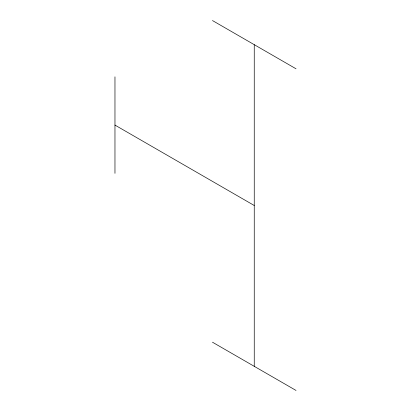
<?xml version="1.0" encoding="UTF-8"?>
<svg xmlns="http://www.w3.org/2000/svg" width="411" height="411" viewBox="0 0 411 411"><rect width="100%" height="100%" fill="white"/><g stroke="black" fill="none" stroke-linecap="round" stroke-linejoin="round"><path stroke-width="0.62" d="M212.466 20.55L296.033 68.796M114.967 125.088L254.25 205.5M212.466 342.204L296.033 390.45M254.25 44.676L254.25 366.324M114.967 76.842L114.967 173.334"/></g></svg>
